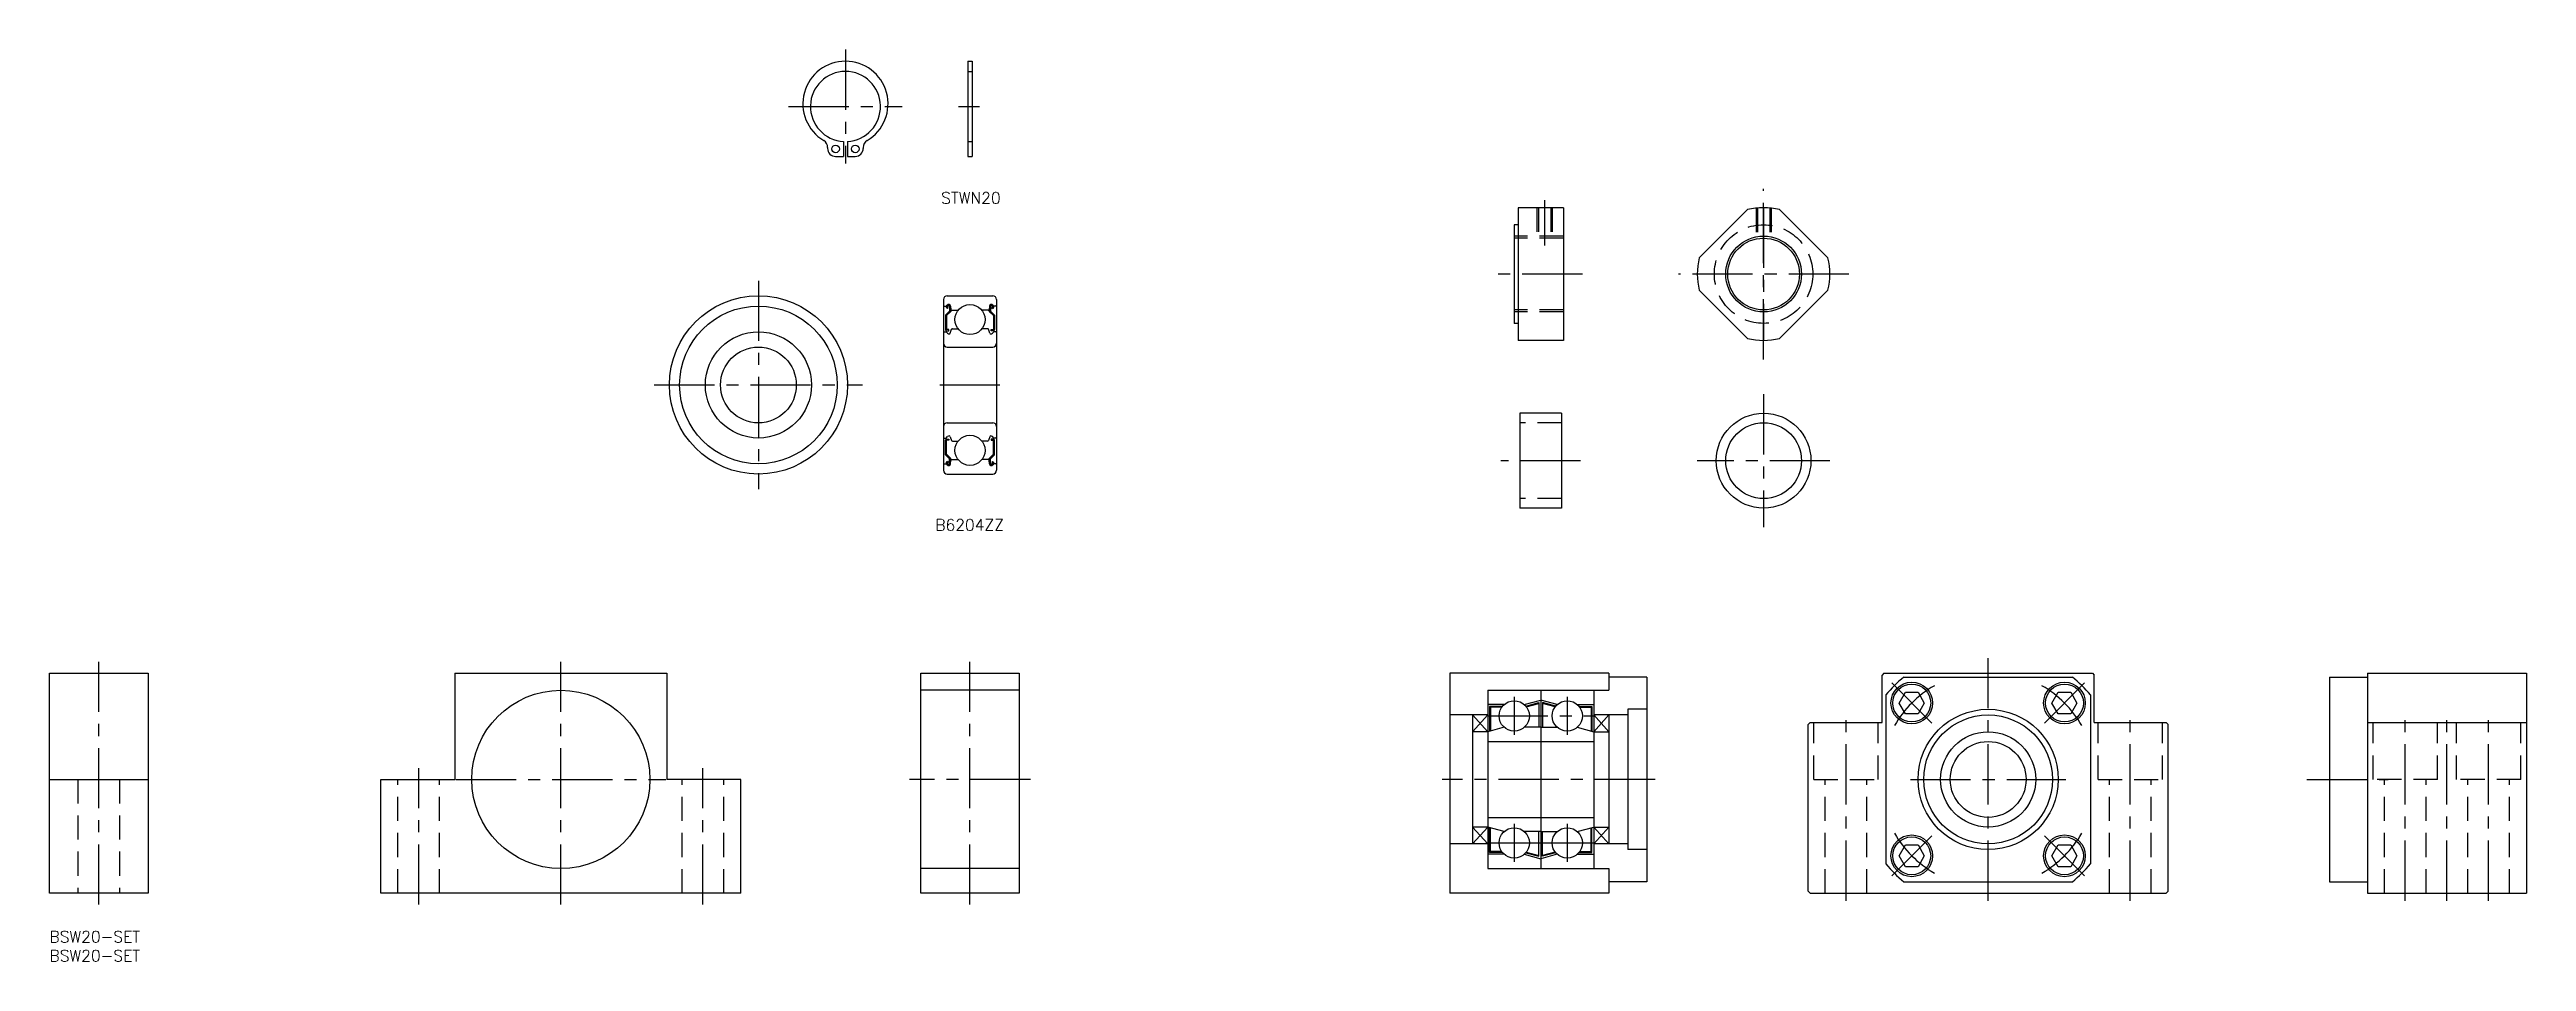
# Model space of a CAD drawing. Extents: x 0 to 654, y -8 to 232.
import ezdxf

# ---------------------------------------------------------------- set-up
doc = ezdxf.new("R2010")
doc.units = 0
doc.header["$LTSCALE"] = 0.5
doc.linetypes.add('CENTER', pattern=[50.8, 31.75, -6.35, 6.35, -6.35])
doc.linetypes.add('DASHED', pattern=[19.05, 12.7, -6.35])
doc.layers.get('0').update_dxf_attribs({"linetype": 'CONTINUOUS'})
for name, color, linetype in [('MSM_CENTER', 1, 'CENTER'), ('MSM_CONTINUOUS', 7, 'CONTINUOUS'), ('MSM_DASHED', 4, 'DASHED'), ('MSM_NARROW', 5, 'CONTINUOUS'), ('MSM_PART_NUMBER', 7, 'CONTINUOUS')]:
    doc.layers.add(name, color=color, linetype=linetype)
doc.styles.get("Standard").update_dxf_attribs({"font": 'txt.shx', "height": 3, "bigfont": 'bigfont.shx'})

# ---------------------------------------------------------------- blocks, each defined once
blk = doc.blocks.new('*U128')
at = {"layer": 'MSM_PART_NUMBER'}
blk.add_text('BSW20-SET', height=3, dxfattribs=at).set_placement((0, -3))
blk = doc.blocks.new('*U129')
at = {"layer": 'MSM_PART_NUMBER'}
blk.add_text('BSW20-SET', height=3, dxfattribs=at).set_placement((0, -8))

msp = doc.modelspace()

# ---------------------------------------------------------------- linework, layer by layer
for radius in [17, 12.55]:
    msp.add_circle((511.69, 40), radius)
at = {"layer": 'MSM_CENTER'}
for p, q in [((210.08, 232.49), (210.08, 202.46)), ((195.06, 217.48), (225.09, 217.48)), ((239.91, 217.48), (245.43, 217.48)), ((394.6, 192.79), (394.6, 180.79)), ((452.42, 150.79), (452.42, 195.79)), ((452.42, 190.79), (452.42, 155.79)), ((187.11, 171.54), (187.11, 116.54)), ((404.6, 173.29), (381.6, 173.29)), ((474.92, 173.29), (429.92, 173.29)), ((159.61, 144.04), (214.61, 144.04)), ((234.95, 144.04), (250.95, 144.04)), ((452.42, 141.57), (452.42, 106.57)), ((404.1, 124.07), (383.1, 124.07)), ((469.92, 124.07), (434.92, 124.07)), ((511.69, 8), (511.69, 72)), ((13, 7), (13, 71)), ((134.95, 7), (134.95, 71)), ((242.95, 7), (242.95, 71)), ((496.84, 54.85), (486.23, 65.46)), ((526.53, 54.85), (537.14, 65.46)), ((386.6, 61.75), (386.6, 51.75)), ((400.6, 61.75), (400.6, 51.75)), ((379.6, 56.75), (407.6, 56.75)), ((474.19, 8), (474.19, 57)), ((549.19, 8), (549.19, 57)), ((621.78, 8), (621.78, 57)), ((632.78, 8), (632.78, 57)), ((643.78, 8), (643.78, 57)), ((97.45, 7), (97.45, 43)), ((107.28, 40), (162.63, 40)), ((172.45, 7), (172.45, 43)), ((258.95, 40), (226.95, 40)), ((423.76, 40), (367.6, 40)), ((491.19, 40), (532.19, 40)), ((595.82, 40), (617.25, 40)), ((386.6, 28.25), (386.6, 18.25)), ((400.6, 28.25), (400.6, 18.25)), ((379.6, 23.25), (407.6, 23.25)), ((486.23, 14.54), (496.84, 25.15)), ((537.14, 14.54), (526.53, 25.15))]:
    msp.add_line(p, q, dxfattribs=at)
for start, end in [(119.87831, 150.12169), (29.87831, 60.12169), (209.87831, 240.12169), (299.87831, 330.12169)]:
    msp.add_arc((511.69, 40), 28.5, start, end, dxfattribs=at)
at = {"layer": 'MSM_CONTINUOUS'}
for p, q in [((242.35, 229.43), (242.35, 204.33)), ((242.35, 229.43), (243.55, 229.43)), ((243.55, 229.43), (243.55, 204.33)), ((205.38, 206.69), (205.38, 206.43)), ((207.48, 204.33), (209.58, 204.33)), ((209.58, 208.24), (209.58, 204.33)), ((210.58, 208.24), (210.58, 204.33)), ((210.58, 207.26), (210.58, 207.26)), ((210.58, 206.28), (210.58, 206.28)), ((210.58, 204.33), (212.68, 204.33)), ((214.78, 206.69), (214.78, 206.43)), ((242.35, 204.33), (243.55, 204.33)), ((399.6, 190.79), (387.6, 190.79)), ((387.6, 190.79), (387.6, 155.79)), ((399.6, 190.79), (399.6, 155.79)), ((435.44, 177.53), (448.19, 190.27)), ((469.4, 177.53), (456.65, 190.27)), ((387.6, 186.29), (386.6, 186.29)), ((386.6, 186.29), (386.6, 160.29)), ((235.95, 166.54), (235.95, 121.54)), ((236.15, 164.84), (236.73, 164.84)), ((237.58, 163.54), (236.48, 162.44)), ((236.73, 164.84), (236.95, 165.1)), ((237, 164.22), (236.77, 164.42)), ((236.95, 167.54), (248.95, 167.54)), ((236.96, 164.65), (237.18, 164.9)), ((237.19, 164.45), (236.96, 164.65)), ((237, 164.22), (237.19, 164.45)), ((237.53, 164.78), (237.58, 163.54)), ((237.83, 164.82), (237.91, 163.92)), ((237.88, 164.27), (237.88, 163.42)), ((238.11, 163.74), (239.83, 163.74)), ((247.79, 163.74), (246.07, 163.74)), ((248.07, 164.82), (247.99, 163.92)), ((248.02, 164.27), (248.02, 163.42)), ((248.37, 164.78), (248.32, 163.54)), ((248.32, 163.54), (249.42, 162.44)), ((248.71, 164.45), (248.94, 164.65)), ((248.9, 164.22), (248.71, 164.45)), ((248.94, 164.65), (248.73, 164.9)), ((248.9, 164.22), (249.13, 164.42)), ((249.17, 164.84), (248.95, 165.1)), ((249.75, 164.84), (249.17, 164.84)), ((249.95, 166.54), (249.95, 121.54)), ((448.19, 156.31), (435.44, 169.06)), ((456.65, 156.31), (469.4, 169.06)), ((236.15, 158.04), (236.65, 158.04)), ((236.48, 162.44), (236.48, 158.64)), ((236.65, 158.04), (237.02, 157.67)), ((237.88, 163.42), (236.78, 162.32)), ((236.78, 162.32), (236.78, 158.64)), ((237.4, 158.64), (236.78, 158.64)), ((236.78, 158.34), (237.4, 158.34)), ((237.4, 158.34), (237.4, 158.64)), ((237.73, 157.69), (238.1, 158.71)), ((238.29, 158.84), (239.83, 158.84)), ((247.61, 158.84), (246.07, 158.84)), ((248.17, 157.69), (247.8, 158.71)), ((248.02, 163.42), (249.12, 162.32)), ((248.5, 158.64), (249.12, 158.64)), ((248.5, 158.34), (248.5, 158.64)), ((249.12, 158.34), (248.5, 158.34)), ((249.25, 158.04), (248.88, 157.67)), ((249.12, 162.32), (249.12, 158.64)), ((249.75, 158.04), (249.25, 158.04)), ((249.42, 162.44), (249.42, 158.64)), ((387.6, 160.29), (386.6, 160.29)), ((236.95, 154.04), (248.95, 154.04)), ((399.6, 155.79), (387.6, 155.79)), ((236.95, 134.04), (248.95, 134.04)), ((399.1, 136.57), (388.1, 136.57)), ((388.1, 136.57), (388.1, 111.57)), ((399.1, 136.57), (399.1, 111.57)), ((399.1, 136.57), (399.1, 111.57)), ((236.15, 130.04), (236.65, 130.04)), ((236.48, 125.64), (236.48, 129.44)), ((237.58, 124.54), (236.48, 125.64)), ((236.65, 130.04), (237.02, 130.41)), ((236.78, 129.74), (237.4, 129.74)), ((237.4, 129.44), (236.78, 129.44)), ((236.78, 125.76), (236.78, 129.44)), ((237.88, 124.66), (236.78, 125.76)), ((237.4, 129.74), (237.4, 129.44)), ((237.53, 123.3), (237.58, 124.54)), ((237.73, 130.39), (238.1, 129.37)), ((237.88, 123.81), (237.88, 124.66)), ((238.11, 124.34), (239.83, 124.34)), ((238.29, 129.24), (239.83, 129.24)), ((247.61, 129.24), (246.07, 129.24)), ((247.79, 124.34), (246.07, 124.34)), ((248.17, 130.39), (247.8, 129.37)), ((248.02, 124.66), (249.12, 125.76)), ((248.02, 123.81), (248.02, 124.66)), ((248.32, 124.54), (249.42, 125.64)), ((248.37, 123.3), (248.32, 124.54)), ((248.5, 129.74), (248.5, 129.44)), ((249.12, 129.74), (248.5, 129.74)), ((248.5, 129.44), (249.12, 129.44)), ((249.25, 130.04), (248.88, 130.41)), ((249.12, 125.76), (249.12, 129.44)), ((249.75, 130.04), (249.25, 130.04)), ((249.42, 125.64), (249.42, 129.44)), ((236.15, 123.24), (236.73, 123.24)), ((236.73, 123.24), (236.95, 122.98)), ((237, 123.86), (236.77, 123.66)), ((236.95, 120.54), (248.95, 120.54)), ((237.19, 123.63), (236.96, 123.43)), ((236.96, 123.43), (237.18, 123.18)), ((237, 123.86), (237.19, 123.63)), ((237.83, 123.26), (237.91, 124.16)), ((240.25, 120.54), (240.25, 120.54)), ((242.95, 120.54), (242.95, 120.54)), ((248.07, 123.26), (247.99, 124.16)), ((248.9, 123.86), (248.71, 123.63)), ((248.71, 123.63), (248.94, 123.43)), ((248.94, 123.43), (248.73, 123.18)), ((248.9, 123.86), (249.13, 123.66)), ((249.17, 123.24), (248.95, 122.98)), ((249.75, 123.24), (249.17, 123.24)), ((399.1, 111.57), (388.1, 111.57)), ((0, 10), (0, 68)), ((0, 68), (26, 68)), ((26, 68), (26, 10)), ((106.95, 68), (106.95, 40)), ((106.95, 68), (162.95, 68)), ((162.95, 68), (162.95, 40)), ((229.95, 10), (229.95, 68)), ((229.95, 68), (255.95, 68)), ((255.95, 68), (255.95, 10)), ((411.6, 68), (369.6, 68)), ((369.6, 68), (369.6, 10)), ((411.6, 68), (411.6, 63.5)), ((421.6, 67), (411.6, 67)), ((421.6, 67), (421.6, 13)), ((484.19, 68), (483.69, 67.5)), ((483.69, 55), (483.69, 67.5)), ((484.19, 68), (539.19, 68)), ((489.41, 67), (533.96, 67)), ((539.19, 68), (539.69, 67.5)), ((539.69, 55), (539.69, 67.5)), ((601.78, 67), (611.78, 67)), ((601.78, 67), (601.78, 13)), ((611.78, 68), (653.78, 68)), ((611.78, 68), (611.78, 10)), ((653.78, 68), (653.78, 10)), ((255.95, 63.5), (229.95, 63.5)), ((379.6, 63.5), (379.6, 16.5)), ((379.6, 63.5), (411.6, 63.5)), ((383.95, 59.75), (379.6, 59.75)), ((380.1, 59.25), (380.1, 52.72)), ((383.47, 59.25), (380.1, 59.25)), ((380.3, 59.05), (380.3, 52.77)), ((383.32, 59.05), (380.3, 59.05)), ((389.24, 59.75), (393.6, 60.92)), ((389.64, 59.34), (393.1, 60.27)), ((389.78, 59.17), (393.1, 60.06)), ((393.1, 60.27), (393.1, 53.75)), ((393.6, 63.5), (393.6, 16.5)), ((397.95, 59.75), (393.6, 60.92)), ((394.1, 60.27), (394.1, 53.75)), ((397.55, 59.34), (394.1, 60.27)), ((397.41, 59.17), (394.1, 60.06)), ((403.24, 59.75), (407.6, 59.75)), ((403.72, 59.25), (407.1, 59.25)), ((403.87, 59.05), (406.9, 59.05)), ((406.9, 59.05), (406.9, 52.77)), ((407.1, 59.25), (407.1, 52.72)), ((407.6, 63.5), (407.6, 16.5)), ((484.69, 62.27), (484.69, 17.73)), ((538.69, 62.27), (538.69, 17.73)), ((379.6, 57), (369.6, 57)), ((375.6, 57), (375.6, 23)), ((379.6, 52.55), (375.6, 52.55)), ((383.95, 53.75), (379.6, 52.58)), ((393.6, 53.75), (389.24, 53.75)), ((393.6, 53.75), (397.95, 53.75)), ((403.24, 53.75), (407.6, 52.58)), ((416.6, 57), (407.6, 57)), ((407.6, 52.55), (411.6, 52.55)), ((411.6, 57), (411.6, 23)), ((421.6, 58.5), (416.6, 58.5)), ((416.6, 58.5), (416.6, 21.5)), ((464.69, 55), (464.19, 54.5)), ((464.19, 10.5), (464.19, 54.5)), ((464.69, 55), (483.69, 55)), ((539.69, 55), (558.69, 55)), ((558.69, 55), (559.19, 54.5)), ((559.19, 10.5), (559.19, 54.5)), ((611.78, 55), (653.78, 55)), ((379.6, 50), (407.6, 50)), ((0, 40), (26, 40)), ((87.45, 10), (87.45, 40)), ((182.45, 10), (182.45, 40)), ((379.6, 27.45), (375.6, 27.45)), ((379.6, 30), (407.6, 30)), ((383.95, 26.25), (379.6, 27.42)), ((380.1, 20.75), (380.1, 27.28)), ((380.3, 20.95), (380.3, 27.23)), ((393.6, 26.25), (389.24, 26.25)), ((393.1, 19.73), (393.1, 26.25)), ((393.6, 26.25), (397.95, 26.25)), ((394.1, 19.73), (394.1, 26.25)), ((403.24, 26.25), (407.6, 27.42)), ((406.9, 20.95), (406.9, 27.23)), ((407.1, 20.75), (407.1, 27.28)), ((407.6, 27.45), (411.6, 27.45)), ((379.6, 23), (369.6, 23)), ((379.6, 23.25), (407.6, 23.25)), ((383.95, 20.25), (379.6, 20.25)), ((383.47, 20.75), (380.1, 20.75)), ((383.32, 20.95), (380.3, 20.95)), ((389.24, 20.25), (393.6, 19.08)), ((389.64, 20.66), (393.1, 19.73)), ((389.78, 20.83), (393.1, 19.94)), ((397.95, 20.25), (393.6, 19.08)), ((397.41, 20.83), (394.1, 19.94)), ((397.55, 20.66), (394.1, 19.73)), ((403.24, 20.25), (407.6, 20.25)), ((403.72, 20.75), (407.1, 20.75)), ((403.87, 20.95), (406.9, 20.95)), ((416.6, 23), (407.6, 23)), ((421.6, 21.5), (416.6, 21.5)), ((255.95, 16.5), (229.95, 16.5)), ((379.6, 16.5), (411.6, 16.5)), ((411.6, 16.5), (411.6, 10)), ((26, 10), (0, 10)), ((182.45, 10), (87.45, 10)), ((255.95, 10), (229.95, 10)), ((411.6, 10), (369.6, 10)), ((421.6, 13), (411.6, 13)), ((464.19, 10.5), (464.69, 10)), ((464.69, 10), (558.69, 10)), ((489.41, 13), (533.96, 13)), ((559.19, 10.5), (558.69, 10)), ((601.78, 13), (611.78, 13)), ((611.78, 10), (653.78, 10))]:
    msp.add_line(p, q, dxfattribs=at)
for points in [[(493.18, 63.01), (494.84, 60.15), (493.18, 57.29), (489.88, 57.29), (488.23, 60.15), (489.88, 63.01)], [(533.49, 63.01), (535.14, 60.15), (533.49, 57.29), (530.19, 57.29), (528.54, 60.15), (530.19, 63.01)], [(493.18, 22.71), (494.84, 19.85), (493.18, 16.99), (489.88, 16.99), (488.23, 19.85), (489.88, 22.71)], [(533.49, 22.71), (535.14, 19.85), (533.49, 16.99), (530.19, 16.99), (528.54, 19.85), (530.19, 22.71)]]:
    msp.add_lwpolyline(points, close=True, dxfattribs=at)
for points in [[(87.45, 40), (106.95, 40)], [(182.45, 40), (162.95, 40)]]:
    msp.add_lwpolyline(points, dxfattribs=at)
for centre, radius in [((207.48, 206.28), 1), ((212.68, 206.28), 1), ((452.42, 173.29), 9.46), ((187.11, 144.04), 23.5), ((187.11, 144.04), 20.8), ((242.95, 161.29), 3.97), ((187.11, 144.04), 14), ((187.11, 144.04), 10), ((242.95, 126.79), 3.97), ((452.42, 124.07), 12.5), ((452.42, 124.07), 10), ((491.53, 60.15), 5.5), ((531.84, 60.15), 5.5), ((134.95, 40), 23.5), ((386.6, 56.75), 4), ((400.6, 56.75), 4), ((491.53, 60.15), 5), ((531.84, 60.15), 5), ((511.69, 40), 18.5), ((511.69, 40), 10), ((386.6, 23.25), 4), ((400.6, 23.25), 4), ((491.53, 19.85), 5.5), ((491.53, 19.85), 5), ((531.84, 19.85), 5.5), ((531.84, 19.85), 5)]:
    msp.add_circle(centre, radius, dxfattribs=at)
for centre, radius, start, end in [((210.08, 218.18), 11.25, 300.62143, 239.37857), ((210.08, 217.48), 9.25, 273.09858, 266.90142), ((203.28, 206.69), 2.1, 0, 59.37857), ((207.48, 206.43), 2.1, 179.99999, 270), ((212.68, 206.43), 2.1, 270, 0), ((216.88, 206.69), 2.1, 120.62143, 180.00001), ((452.42, 173.29), 17.5, 76.00272, 103.99728), ((452.42, 173.29), 17.5, 166.00272, 193.99728), ((452.42, 173.29), 17.5, 346.00272, 13.99728), ((236.95, 166.54), 1, 90, 180), ((236.15, 165.04), 0.2, 180, 270), ((236.96, 164.65), 0.3, 139.90979, 229.99628), ((237.33, 164.78), 0.5, 4.98705, 139.90979), ((237.33, 164.77), 0.2, 2.37537, 139.99223), ((238.11, 163.94), 0.2, 184.98705, 270), ((247.79, 163.94), 0.2, 270, 355.01295), ((248.57, 164.78), 0.5, 40.09021, 175.01295), ((248.57, 164.77), 0.2, 40.00777, 177.62463), ((248.95, 166.54), 1, 0, 90), ((248.94, 164.65), 0.3, 310.00372, 40.09021), ((249.75, 165.04), 0.2, 270, 0), ((236.15, 157.84), 0.2, 90, 180), ((236.78, 158.64), 0.3, 180, 270), ((237.45, 158.09), 0.6, 225, 272.80484), ((237.45, 157.79), 0.3, 265.5374, 340.02987), ((238.29, 158.64), 0.2, 90, 160.02987), ((247.61, 158.64), 0.2, 19.97013, 90), ((248.45, 157.79), 0.3, 199.97013, 274.4626), ((248.45, 158.09), 0.6, 267.19516, 315), ((249.12, 158.64), 0.3, 270, 0), ((249.75, 157.84), 0.2, 0, 90), ((236.95, 155.04), 1, 180, 270), ((248.95, 155.04), 1, 270, 0), ((452.42, 173.29), 17.5, 256.00272, 283.99728), ((236.95, 133.04), 1, 90, 180), ((248.95, 133.04), 1, 0, 90), ((236.15, 130.24), 0.2, 180, 270), ((236.78, 129.44), 0.3, 90, 180), ((237.45, 129.99), 0.6, 87.19516, 135), ((237.45, 130.29), 0.3, 19.97013, 94.4626), ((238.11, 124.14), 0.2, 90, 175.01295), ((238.29, 129.44), 0.2, 199.97013, 270), ((247.61, 129.44), 0.2, 270, 340.02987), ((247.79, 124.14), 0.2, 4.98705, 90), ((248.45, 130.29), 0.3, 85.5374, 160.02987), ((248.45, 129.99), 0.6, 45, 92.80484), ((249.12, 129.44), 0.3, 0, 90), ((249.75, 130.24), 0.2, 270, 0), ((236.15, 123.04), 0.2, 90, 180), ((236.95, 121.54), 1, 180, 270), ((236.96, 123.43), 0.3, 130.00372, 220.09021), ((237.33, 123.3), 0.5, 220.09021, 355.01295), ((237.33, 123.3), 0.2, 220.00777, 357.62463), ((248.57, 123.3), 0.5, 184.98705, 319.90979), ((248.57, 123.3), 0.2, 182.37537, 319.99223), ((248.95, 121.54), 1, 270, 0), ((248.94, 123.43), 0.3, 319.90979, 49.99628), ((249.75, 123.04), 0.2, 0, 90), ((511.69, 40), 35, 129.51765, 140.48235), ((511.69, 40), 35, 39.51765, 50.48235), ((511.69, 40), 35, 219.51765, 230.48235), ((511.69, 40), 35, 309.51765, 320.48235)]:
    msp.add_arc(centre, radius, start, end, dxfattribs=at)
at = {"layer": 'MSM_DASHED'}
for p, q in [((242.35, 226.73), (243.55, 226.73)), ((242.35, 208.23), (243.55, 208.23)), ((392.6, 190.79), (392.6, 182.75)), ((392.97, 190.79), (392.97, 182.75)), ((396.22, 190.79), (396.22, 182.75)), ((396.6, 190.79), (396.6, 182.75)), ((450.42, 190.68), (450.42, 182.54)), ((450.8, 190.72), (450.8, 182.61)), ((454.04, 190.72), (454.04, 182.61)), ((454.42, 190.68), (454.42, 182.54)), ((399.6, 183.29), (386.6, 183.29)), ((399.6, 182.75), (386.6, 182.75)), ((399.6, 163.83), (386.6, 163.83)), ((399.6, 163.29), (386.6, 163.29)), ((399.1, 134.07), (388.1, 134.07)), ((399.1, 114.07), (388.1, 114.07)), ((465.69, 40), (465.69, 55)), ((482.69, 40), (482.69, 55)), ((540.69, 40), (540.69, 55)), ((557.69, 40), (557.69, 55)), ((613.28, 40), (613.28, 55)), ((630.28, 40), (630.28, 55)), ((635.28, 40), (635.28, 55)), ((652.28, 40), (652.28, 55)), ((7.5, 40), (7.5, 10)), ((18.5, 40), (18.5, 10)), ((91.95, 10), (91.95, 40)), ((102.95, 10), (102.95, 40)), ((166.95, 10), (166.95, 40)), ((177.95, 10), (177.95, 40)), ((465.69, 40), (482.69, 40)), ((468.69, 10), (468.69, 40)), ((479.69, 10), (479.69, 40)), ((540.69, 40), (557.69, 40)), ((543.69, 10), (543.69, 40)), ((554.69, 10), (554.69, 40)), ((630.28, 40), (613.28, 40)), ((616.28, 10), (616.28, 40)), ((627.28, 10), (627.28, 40)), ((652.28, 40), (635.28, 40)), ((638.28, 10), (638.28, 40)), ((649.28, 10), (649.28, 40))]:
    msp.add_line(p, q, dxfattribs=at)
msp.add_circle((452.42, 173.29), 13, dxfattribs=at)
at = {"layer": 'MSM_NARROW'}
for p, q in [((375.6, 57), (379.6, 52.55)), ((379.6, 57), (375.6, 52.55)), ((407.6, 57), (411.6, 52.55)), ((411.6, 57), (407.6, 52.55)), ((375.6, 23), (379.6, 27.45)), ((379.6, 23), (375.6, 27.45)), ((407.6, 23), (411.6, 27.45)), ((411.6, 23), (407.6, 27.45))]:
    msp.add_line(p, q, dxfattribs=at)
msp.add_circle((452.42, 173.29), 10, dxfattribs=at)

# ---------------------------------------------------------------- block references
at = {"layer": 'MSM_CONTINUOUS'}
for name in ['*U128', '*U129']:
    msp.add_blockref(name, (0, 0), dxfattribs=at)

# ---------------------------------------------------------------- texts
at = {"layer": 'MSM_PART_NUMBER'}
for s, p in [('STWN20', (235.35, 191.86)), ('B6204ZZ', (233.79, 105.61))]:
    msp.add_text(s, height=3, dxfattribs=at).set_placement(p)

doc.saveas('drawing.dxf')
